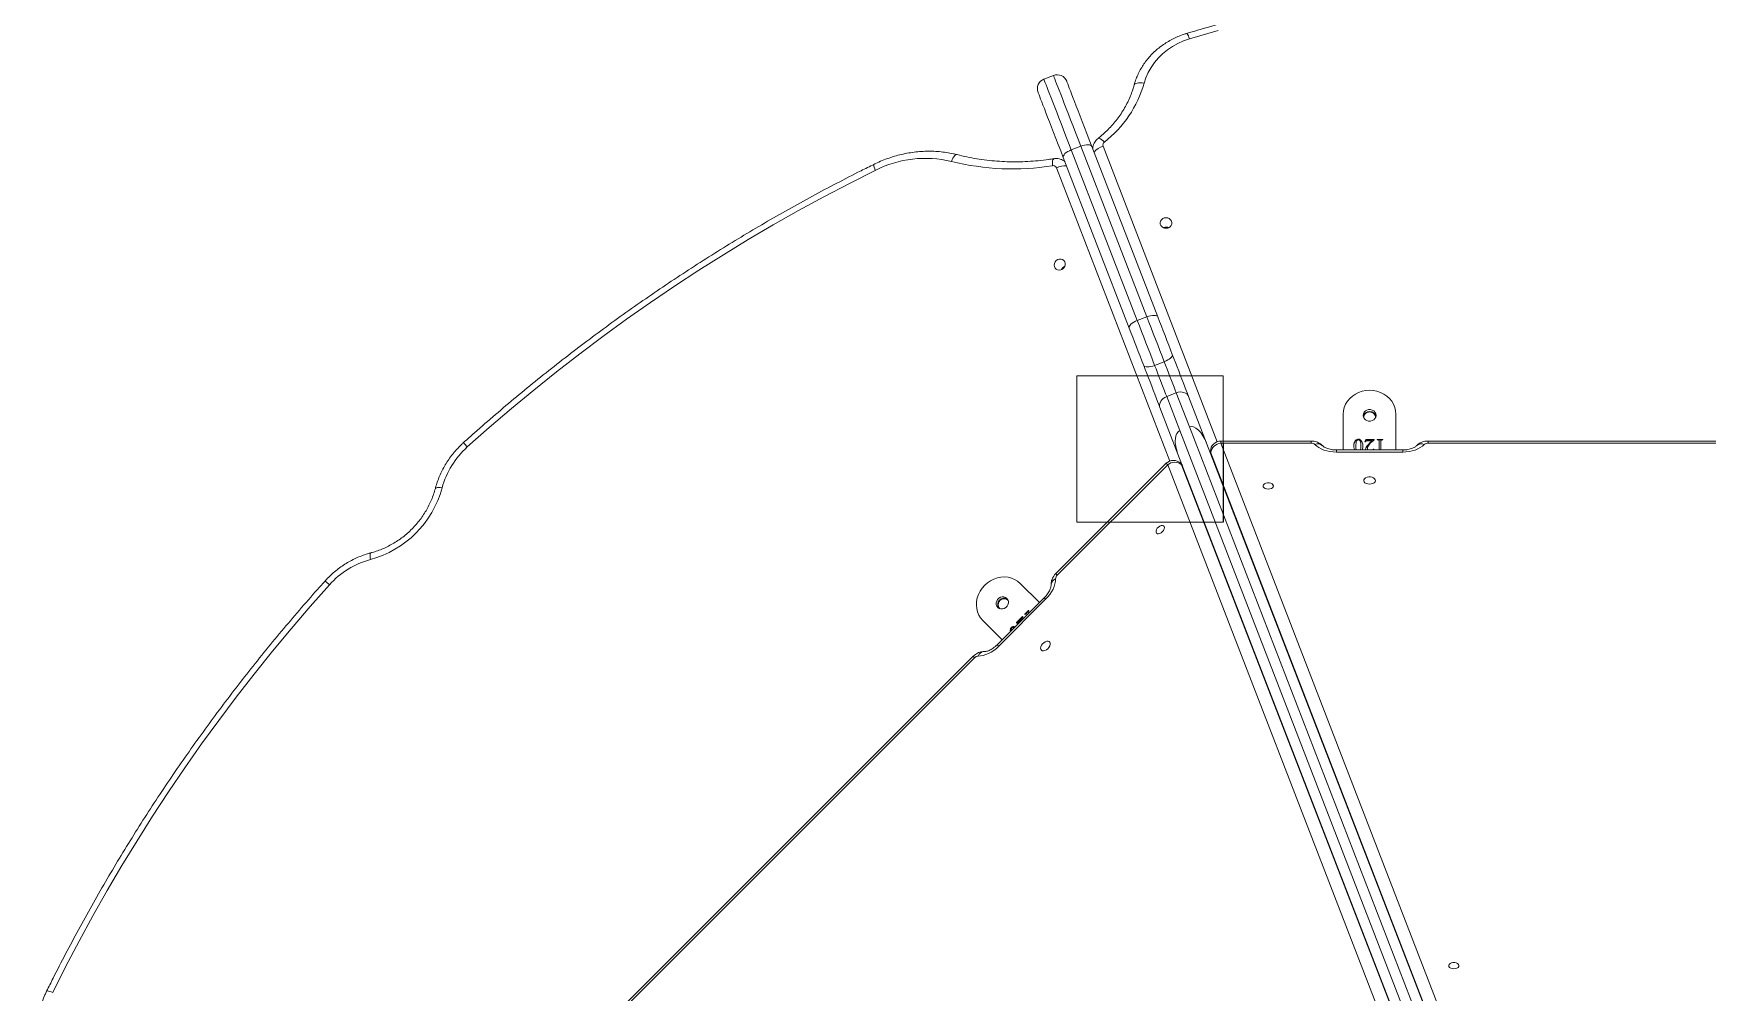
# Model space of a CAD drawing. Header units: millimetres. Extents: x -8092 to 6423, y -6886 to 5604.
# Drawn here: x -1234 to -89, y 590 to 1247 of the extents above; entities that cross this region are included whole.
import ezdxf

# ---------------------------------------------------------------- set-up
doc = ezdxf.new("R2010")
doc.units = ezdxf.units.MM
doc.layers.add('DIKOM_ОБЪЕКТ', color=7, linetype='Continuous')

msp = doc.modelspace()

# ---------------------------------------------------------------- linework, layer by layer
at = {"layer": 'DIKOM_ОБЪЕКТ', "color": 7, "linetype": 'Continuous', "lineweight": 15}
for p, q in [((-536.379, 1217.89), (-542.908, 1215.366)), ((-524.19, 1166.948), (-517.661, 1169.472)), ((-472.525, 1052.716), (-517.661, 1169.472)), ((-510.105, 1169.34), (-464.969, 1052.585)), ((-502.405, 1169.383), (-424.44, 967.264)), ((-484.556, 1045.013), (-529.693, 1161.768)), ((-524.19, 1166.948), (-479.054, 1050.192)), ((-456.836, 954.021), (-534.276, 1154.597)), ((-479.054, 1050.192), (-472.525, 1052.716)), ((-467.181, 1019.482), (-460.652, 1022.006)), ((-520.405, 1012.232), (-520.405, 912.232)), ((-420.405, 1012.232), (-520.405, 1012.232)), ((-420.405, 1012.232), (-520.405, 1012.232)), ((-520.405, 1012.232), (-520.405, 912.232)), ((-420.405, 912.232), (-420.405, 1012.232)), ((-420.405, 912.232), (-420.405, 1012.232)), ((-452.408, 1000.681), (-458.937, 998.157)), ((-458.937, 998.157), (-449.933, 974.866)), ((-443.404, 977.39), (-452.408, 1000.681)), ((-443.946, 998.203), (-431.615, 966.308)), ((-451.202, 958.736), (-463.533, 990.631)), ((-338.171, 961.586), (-338.171, 986.163)), ((-302.171, 986.163), (-302.171, 961.586)), ((-449.933, 974.866), (-91.741, 48.321)), ((-85.212, 50.845), (-443.404, 977.39)), ((-431.615, 966.308), (-76.749, 48.368)), ((-360.171, 967.72), (-421.955, 967.72)), ((-421.955, 966.248), (-421.955, 967.72)), ((-360.171, 966.248), (-421.955, 966.248)), ((-421.955, 966.248), (-123.704, 194.754)), ((-420.171, 912.232), (-420.171, 965.912)), ((-360.171, 966.248), (-360.171, 967.72)), ((-329.593, 963.734), (-329.593, 963.95)), ((-327.811, 968.748), (-327.811, 968.963)), ((-326.121, 964.334), (-326.121, 964.549)), ((-325.509, 967.24), (-325.509, 967.455)), ((-323.482, 967.109), (-322.79, 968.838)), ((-323.204, 967.109), (-323.482, 967.109)), ((-323.396, 967.109), (-322.79, 968.623)), ((-322.829, 961.586), (-322.926, 962.042)), ((-322.79, 968.838), (-316.954, 968.838)), ((-322.79, 968.623), (-322.79, 968.838)), ((-322.79, 968.623), (-316.954, 968.623)), ((-322.57, 963.188), (-322.57, 963.403)), ((-321.676, 962.436), (-321.676, 962.651)), ((-318.391, 967.835), (-321.032, 967.835)), ((-320.787, 965.456), (-320.787, 965.671)), ((-318.391, 967.62), (-318.391, 967.835)), ((-317.927, 961.586), (-317.505, 962.195)), ((-317.778, 961.586), (-317.505, 961.98)), ((-317.505, 962.195), (-317.232, 962.195)), ((-317.505, 961.98), (-317.505, 962.195)), ((-317.505, 961.98), (-317.232, 961.98)), ((-317.232, 962.195), (-317.419, 961.586)), ((-316.954, 968.838), (-316.954, 968.593)), ((-314.871, 968.838), (-311.121, 968.838)), ((-314.871, 968.587), (-314.871, 968.838)), ((-314.871, 968.623), (-311.121, 968.623)), ((-313.621, 961.586), (-313.621, 967.209)), ((-312.371, 967.209), (-312.371, 962.32)), ((-312.371, 962.194), (-312.371, 961.978)), ((-312.369, 961.978), (-312.361, 961.586)), ((-311.121, 968.838), (-311.121, 968.587)), ((139.829, 967.72), (-280.171, 967.72)), ((-280.171, 966.248), (-280.171, 967.72)), ((139.829, 966.248), (-280.171, 966.248)), ((-459.257, 952.443), (-534.758, 876.942)), ((-458.245, 951.432), (-533.746, 875.93)), ((-160.299, 180.727), (-458.245, 951.432)), ((-96.336, 40.795), (-451.202, 958.736)), ((-448.795, 951.881), (-449.357, 952.443)), ((-448.187, 950.936), (-448.75, 951.498)), ((-448.75, 951.498), (-149.386, 177.129)), ((-428.955, 960.72), (-428.955, 959.93)), ((-118.435, 156.987), (-428.767, 959.729)), ((-428.767, 959.729), (-428.767, 958.939)), ((-297.491, 961.586), (-342.85, 961.586)), ((-342.85, 960.114), (-342.85, 961.586)), ((-297.491, 960.114), (-342.85, 960.114)), ((-297.491, 960.114), (-297.491, 961.586)), ((-520.405, 912.232), (-420.405, 912.232)), ((-520.405, 912.232), (-420.405, 912.232)), ((-559.236, 870.306), (-546.031, 857.102)), ((-542.722, 860.41), (-574.795, 828.337)), ((-541.71, 859.399), (-573.784, 827.325)), ((-561.61, 843.522), (-557.484, 847.648)), ((-561.456, 843.367), (-557.329, 847.494)), ((-557.484, 847.648), (-557.312, 847.476)), ((-557.312, 847.476), (-557.387, 845.745)), ((-556.011, 849.121), (-553.359, 851.773)), ((-555.834, 848.945), (-556.011, 849.121)), ((-555.856, 848.967), (-553.205, 851.618)), ((-553.359, 851.773), (-553.183, 851.597)), ((-571.487, 831.646), (-584.691, 844.851)), ((-565.095, 839.905), (-565.25, 840.059)), ((-563.281, 839.851), (-563.44, 839.941)), ((-562.533, 840.599), (-562.559, 840.625)), ((-561.012, 842.12), (-561.61, 843.522)), ((-561.456, 843.367), (-561.61, 843.522)), ((-560.95, 842.182), (-561.456, 843.367)), ((-557.794, 845.926), (-559.661, 844.059)), ((-557.835, 845.298), (-557.794, 845.926)), ((-557.639, 845.771), (-557.794, 845.926)), ((-557.658, 845.474), (-557.639, 845.771)), ((-573.784, 827.325), (-574.795, 828.337)), ((-591.327, 820.373), (-888.312, 523.388)), ((-590.315, 819.362), (-887.3, 522.377)), ((-590.315, 819.362), (-591.327, 820.373))]:
    msp.add_line(p, q, dxfattribs=at)
at = {"layer": 'DIKOM_ОБЪЕКТ', "color": 7, "linetype": 'Continuous', "lineweight": 15, "flags": 128}
for points in [[(-423.757, 1248.614), (-443.284, 1242.932)], [(-443.284, 1242.932), (-447.349, 1241.525), (-451.253, 1239.787), (-454.965, 1237.734), (-458.453, 1235.382), (-461.687, 1232.753), (-464.641, 1229.867), (-467.29, 1226.749), (-469.61, 1223.424), (-471.584, 1219.923), (-473.194, 1216.272), (-474.427, 1212.504)], [(-445.294, 1246.622), (-445.118, 1246.577), (-444.844, 1246.288), (-444.51, 1245.755), (-444.128, 1244.997), (-443.715, 1244.044), (-443.284, 1242.932)], [(-542.908, 1215.366), (-542.87, 1215.267), (-542.703, 1214.834), (-542.403, 1214.06), (-541.974, 1212.949), (-541.416, 1211.505), (-540.731, 1209.734), (-539.923, 1207.644), (-538.994, 1205.242), (-537.95, 1202.541), (-536.794, 1199.55), (-535.531, 1196.282), (-534.166, 1192.752), (-532.705, 1188.973), (-531.154, 1184.962), (-529.521, 1180.736), (-527.811, 1176.313), (-526.031, 1171.71), (-524.19, 1166.948)], [(-517.661, 1169.472), (-519.502, 1174.234), (-521.281, 1178.837), (-522.992, 1183.26), (-524.625, 1187.486), (-526.176, 1191.497), (-527.637, 1195.276), (-529.001, 1198.806), (-530.265, 1202.074), (-531.421, 1205.065), (-532.465, 1207.766), (-533.394, 1210.168), (-534.202, 1212.258), (-534.887, 1214.029), (-535.445, 1215.473), (-535.874, 1216.585), (-536.173, 1217.358), (-536.341, 1217.791), (-536.379, 1217.89)], [(-527.326, 1213.885), (-527.321, 1213.872), (-527.22, 1213.611), (-526.991, 1213.019), (-526.634, 1212.096), (-526.152, 1210.848), (-525.546, 1209.28), (-524.818, 1207.399), (-523.973, 1205.213), (-523.014, 1202.733), (-521.946, 1199.968), (-520.772, 1196.932), (-519.498, 1193.637), (-518.131, 1190.099), (-516.675, 1186.334), (-515.137, 1182.357), (-513.525, 1178.187), (-511.845, 1173.841), (-510.105, 1169.34)], [(-529.693, 1161.768), (-531.433, 1166.269), (-533.113, 1170.614), (-534.725, 1174.785), (-536.262, 1178.761), (-537.718, 1182.527), (-539.086, 1186.065), (-540.359, 1189.359), (-541.533, 1192.396), (-542.602, 1195.16), (-543.561, 1197.641), (-544.406, 1199.827), (-545.133, 1201.708), (-545.739, 1203.276), (-546.222, 1204.524), (-546.578, 1205.446), (-546.807, 1206.039), (-546.908, 1206.3), (-546.913, 1206.313)], [(-481.18, 1211.331), (-481.093, 1211.557), (-480.707, 1212.037), (-480.078, 1212.419), (-479.233, 1212.688), (-478.203, 1212.834), (-477.028, 1212.852), (-475.753, 1212.741), (-474.427, 1212.504)], [(-517.661, 1169.472), (-516.368, 1169.913), (-515.084, 1170.236), (-513.861, 1170.427), (-512.744, 1170.479), (-511.776, 1170.39), (-510.995, 1170.165), (-510.431, 1169.81), (-510.105, 1169.34)], [(-505.879, 1174.794), (-505.801, 1174.845), (-505.375, 1174.927), (-504.803, 1174.793), (-504.105, 1174.447), (-503.308, 1173.903), (-502.444, 1173.182), (-501.546, 1172.312)], [(-659.152, 1157.054), (-659.268, 1156.895), (-659.296, 1156.488), (-659.199, 1155.862), (-658.982, 1155.04), (-658.652, 1154.054), (-658.222, 1152.943)], [(-602.269, 1163.679), (-602.729, 1163.695), (-603.313, 1163.472), (-603.924, 1162.997), (-604.538, 1162.287), (-605.13, 1161.37), (-605.68, 1160.281), (-606.164, 1159.062)], [(-536.029, 1160.896), (-536.086, 1160.883), (-536.429, 1160.65), (-536.714, 1160.161), (-536.93, 1159.435), (-537.07, 1158.499), (-537.128, 1157.389), (-537.102, 1156.148)], [(-529.693, 1161.768), (-529.768, 1162.335), (-529.589, 1162.977), (-529.163, 1163.669), (-528.506, 1164.385), (-527.645, 1165.098), (-526.611, 1165.78), (-525.444, 1166.405), (-524.19, 1166.948)], [(-658.222, 1152.943), (-675.876, 1144.053), (-693.401, 1134.867), (-710.794, 1125.386), (-728.047, 1115.615), (-745.156, 1105.556), (-762.115, 1095.212), (-778.918, 1084.587), (-795.562, 1073.684), (-812.039, 1062.506), (-828.346, 1051.057), (-844.477, 1039.341), (-860.427, 1027.361), (-876.19, 1015.121), (-891.763, 1002.624), (-907.14, 989.876), (-922.315, 976.879), (-937.286, 963.638)], [(-459.39, 1120.515), (-460.569, 1120.355), (-461.643, 1119.888), (-462.517, 1119.156), (-463.113, 1118.224), (-463.378, 1117.175), (-463.289, 1116.102), (-462.854, 1115.1), (-462.11, 1114.259), (-461.125, 1113.653), (-459.986, 1113.336), (-458.793, 1113.336), (-457.654, 1113.653), (-456.669, 1114.259), (-455.925, 1115.1), (-455.49, 1116.102), (-455.401, 1117.175), (-455.666, 1118.224), (-456.262, 1119.156), (-457.136, 1119.888), (-458.211, 1120.355), (-459.39, 1120.515)], [(-458.492, 1113.388), (-459.61, 1113.476), (-460.327, 1113.396)], [(-529.262, 1091.327), (-530.138, 1091.951), (-531.186, 1092.268), (-532.316, 1092.25), (-533.425, 1091.899), (-534.415, 1091.246), (-535.2, 1090.348), (-535.707, 1089.286), (-535.894, 1088.155), (-535.743, 1087.053), (-535.267, 1086.08), (-534.509, 1085.322), (-533.536, 1084.847), (-532.435, 1084.695), (-531.303, 1084.882), (-530.241, 1085.39), (-529.344, 1086.174), (-528.69, 1087.164), (-528.339, 1088.274), (-528.321, 1089.403), (-528.639, 1090.451), (-529.262, 1091.327)], [(-472.525, 1052.716), (-471.231, 1053.158), (-469.948, 1053.48), (-468.724, 1053.671), (-467.607, 1053.723), (-466.64, 1053.635), (-465.859, 1053.409), (-465.295, 1053.054), (-464.969, 1052.585)], [(-484.556, 1045.013), (-484.631, 1045.579), (-484.452, 1046.221), (-484.026, 1046.913), (-483.37, 1047.63), (-482.508, 1048.343), (-481.474, 1049.024), (-480.308, 1049.649), (-479.054, 1050.192)], [(-474.662, 1019.42), (-475.862, 1022.522), (-477.097, 1025.718), (-478.356, 1028.974), (-479.626, 1032.258), (-480.893, 1035.537), (-482.146, 1038.778), (-483.371, 1041.947), (-484.556, 1045.013)], [(-479.054, 1050.192), (-477.632, 1046.514), (-476.161, 1042.711), (-474.658, 1038.822), (-473.137, 1034.888), (-471.614, 1030.947), (-470.103, 1027.039), (-468.62, 1023.204), (-467.181, 1019.482)], [(-460.652, 1022.006), (-462.091, 1025.729), (-463.574, 1029.563), (-465.084, 1033.471), (-466.608, 1037.412), (-468.129, 1041.346), (-469.632, 1045.235), (-471.103, 1049.038), (-472.525, 1052.716)], [(-464.969, 1052.585), (-463.784, 1049.519), (-462.559, 1046.35), (-461.306, 1043.11), (-460.038, 1039.831), (-458.769, 1036.546), (-457.51, 1033.29), (-456.274, 1030.095), (-455.075, 1026.992)], [(-474.662, 1019.42), (-474.351, 1018.988), (-473.801, 1018.67), (-473.033, 1018.478), (-472.077, 1018.418), (-470.969, 1018.495), (-469.752, 1018.703), (-468.473, 1019.037), (-467.181, 1019.482)], [(-463.533, 990.631), (-464.297, 992.607), (-465.148, 994.809), (-466.076, 997.209), (-467.068, 999.776), (-468.112, 1002.475), (-469.193, 1005.272), (-470.298, 1008.13), (-471.412, 1011.011), (-472.52, 1013.878), (-473.608, 1016.694), (-474.662, 1019.42)], [(-467.181, 1019.482), (-466.223, 1017.004), (-465.231, 1014.436), (-464.223, 1011.83), (-463.22, 1009.235), (-462.242, 1006.704), (-461.306, 1004.285), (-460.433, 1002.025), (-459.638, 999.969), (-458.937, 998.157)], [(-460.652, 1022.006), (-459.397, 1022.546), (-458.226, 1023.159), (-457.185, 1023.823), (-456.314, 1024.512), (-455.647, 1025.199), (-455.208, 1025.858), (-455.015, 1026.464), (-455.075, 1026.992)], [(-452.408, 1000.681), (-453.109, 1002.493), (-453.904, 1004.549), (-454.777, 1006.809), (-455.712, 1009.228), (-456.691, 1011.759), (-457.694, 1014.354), (-458.702, 1016.96), (-459.694, 1019.528), (-460.652, 1022.006)], [(-455.075, 1026.992), (-454.021, 1024.266), (-452.933, 1021.45), (-451.824, 1018.583), (-450.71, 1015.702), (-449.606, 1012.844), (-448.524, 1010.047), (-447.481, 1007.348), (-446.489, 1004.781), (-445.561, 1002.381), (-444.709, 1000.179), (-443.946, 998.203)], [(-463.533, 990.631), (-463.785, 991.655), (-463.776, 992.737), (-463.507, 993.835), (-462.988, 994.907), (-462.239, 995.912), (-461.289, 996.81), (-460.174, 997.568), (-458.937, 998.157)], [(-452.408, 1000.681), (-451.097, 1001.077), (-449.762, 1001.266), (-448.455, 1001.24), (-447.225, 1001.001), (-446.12, 1000.557), (-445.183, 999.925), (-444.448, 999.131), (-443.946, 998.203)], [(-338.171, 986.163), (-337.988, 988.474), (-337.442, 990.739), (-336.544, 992.911), (-335.313, 994.945), (-333.774, 996.8), (-331.958, 998.439), (-329.902, 999.828), (-327.648, 1000.939), (-325.242, 1001.749), (-322.732, 1002.241), (-320.171, 1002.407), (-317.609, 1002.241), (-315.1, 1001.749), (-312.693, 1000.939), (-310.439, 999.828), (-308.383, 998.439), (-306.567, 996.8), (-305.028, 994.945), (-303.797, 992.911), (-302.9, 990.739), (-302.354, 988.474), (-302.171, 986.163)], [(-315.771, 985.26), (-315.949, 984.141), (-316.469, 983.113), (-317.289, 982.259), (-318.343, 981.648), (-319.545, 981.33), (-320.797, 981.33), (-321.999, 981.648), (-323.052, 982.259), (-323.872, 983.113), (-324.393, 984.141), (-324.571, 985.26), (-324.393, 986.379), (-323.872, 987.407), (-323.052, 988.261), (-321.999, 988.872), (-320.797, 989.19), (-319.545, 989.19), (-318.343, 988.872), (-317.289, 988.261), (-316.469, 987.407), (-315.949, 986.379), (-315.771, 985.26)], [(-342.85, 960.114), (-345.069, 960.204), (-347.25, 960.47), (-349.356, 960.908), (-351.35, 961.512), (-353.199, 962.269), (-354.871, 963.169), (-356.337, 964.194), (-357.573, 965.328)], [(-282.769, 965.328), (-284.004, 964.194), (-285.47, 963.169), (-287.142, 962.269), (-288.991, 961.512), (-290.986, 960.908), (-293.091, 960.47), (-295.272, 960.204), (-297.491, 960.114)], [(-458.245, 951.432), (-458.754, 951.941), (-459.093, 952.279), (-459.247, 952.434), (-459.257, 952.443)], [(-448.75, 951.498), (-449.262, 952.342), (-449.357, 952.443)], [(-448.375, 951.422), (-448.544, 951.617), (-448.795, 951.881)], [(-448.187, 950.936), (-448.699, 951.78), (-448.795, 951.881)], [(-428.767, 959.729), (-428.955, 960.688), (-428.955, 960.72)], [(-428.955, 959.93), (-428.948, 959.608), (-428.933, 959.37)], [(-428.767, 958.939), (-428.955, 959.899), (-428.955, 959.93)], [(-389.447, 934.771), (-388.311, 934.887), (-387.297, 935.224), (-386.517, 935.744), (-386.054, 936.391), (-385.959, 937.095), (-386.242, 937.78), (-386.872, 938.372), (-387.781, 938.806), (-388.871, 939.036), (-390.023, 939.036), (-391.113, 938.806), (-392.022, 938.372), (-392.652, 937.78), (-392.935, 937.095), (-392.84, 936.391), (-392.377, 935.744), (-391.597, 935.224), (-390.584, 934.887), (-389.447, 934.771)], [(-320.171, 938.255), (-318.992, 938.364), (-317.918, 938.681), (-317.043, 939.178), (-316.447, 939.812), (-316.182, 940.525), (-316.271, 941.254), (-316.707, 941.935), (-317.45, 942.507), (-318.435, 942.919), (-319.575, 943.134), (-320.767, 943.134), (-321.906, 942.919), (-322.891, 942.507), (-323.635, 941.935), (-324.071, 941.254), (-324.16, 940.525), (-323.894, 939.812), (-323.298, 939.178), (-322.424, 938.681), (-321.35, 938.364), (-320.171, 938.255)], [(-959.136, 935.262), (-959.134, 935.269), (-958.915, 935.548), (-958.443, 935.747), (-957.739, 935.859), (-956.828, 935.88), (-955.745, 935.808), (-954.533, 935.647)], [(-465.929, 907.065), (-466.225, 906.126), (-466.211, 905.288), (-465.889, 904.643), (-465.293, 904.26), (-464.488, 904.182), (-463.561, 904.415), (-462.613, 904.936), (-461.746, 905.688), (-461.055, 906.589), (-460.614, 907.542), (-460.471, 908.443), (-460.641, 909.194), (-461.107, 909.715), (-461.817, 909.949), (-462.695, 909.87), (-463.645, 909.488), (-464.565, 908.843), (-465.355, 908.005), (-465.929, 907.065)], [(-1003.2, 891.197), (-1003.207, 891.196), (-1003.486, 890.976), (-1003.685, 890.505), (-1003.797, 889.801), (-1003.818, 888.89), (-1003.746, 887.807), (-1003.585, 886.595)], [(-584.691, 844.851), (-586.19, 846.609), (-587.4, 848.59), (-588.295, 850.755), (-588.858, 853.058), (-589.077, 855.453), (-588.947, 857.892), (-588.472, 860.324), (-587.66, 862.701), (-586.53, 864.973), (-585.102, 867.094), (-583.407, 869.022), (-581.479, 870.717), (-579.358, 872.145), (-577.086, 873.276), (-574.709, 874.087), (-572.277, 874.562), (-569.838, 874.692), (-567.443, 874.473), (-565.14, 873.91), (-562.975, 873.015), (-560.994, 871.806), (-559.236, 870.306)], [(-534.941, 873.45), (-535.023, 871.785), (-535.343, 870.032), (-535.897, 868.221), (-536.675, 866.385), (-537.664, 864.553), (-538.847, 862.758), (-540.203, 861.03), (-541.71, 859.399)], [(-533.746, 875.93), (-534.256, 876.439), (-534.594, 876.778), (-534.749, 876.932), (-534.758, 876.942)], [(-1031.576, 869.347), (-1044.817, 854.377), (-1057.814, 839.201), (-1070.563, 823.825), (-1083.059, 808.252), (-1095.299, 792.488), (-1107.279, 776.539), (-1118.996, 760.408), (-1130.445, 744.101), (-1141.622, 727.623), (-1152.525, 710.98), (-1163.15, 694.176), (-1173.494, 677.217), (-1183.553, 660.108), (-1193.324, 642.855), (-1202.805, 625.463), (-1211.991, 607.937), (-1220.881, 590.283)], [(-568.216, 860.054), (-567.554, 859.14), (-567.198, 858.048), (-567.176, 856.866), (-567.491, 855.691), (-568.116, 854.617), (-569.002, 853.731), (-570.076, 853.106), (-571.251, 852.791), (-572.433, 852.813), (-573.525, 853.169), (-574.439, 853.832), (-575.101, 854.746), (-575.457, 855.838), (-575.479, 857.019), (-575.165, 858.195), (-574.539, 859.269), (-573.654, 860.154), (-572.58, 860.78), (-571.404, 861.094), (-570.223, 861.073), (-569.131, 860.716), (-568.216, 860.054)], [(-567.319, 858.56), (-567.571, 858.843), (-568.446, 859.467), (-569.495, 859.784), (-570.624, 859.766), (-571.733, 859.415), (-572.724, 858.762), (-573.508, 857.864), (-574.016, 856.802), (-574.202, 855.671), (-574.051, 854.569), (-573.575, 853.596), (-572.945, 852.934)], [(-541.71, 859.399), (-542.219, 859.908), (-542.558, 860.247), (-542.712, 860.401), (-542.722, 860.41)], [(-573.784, 827.325), (-575.415, 825.818), (-577.143, 824.462), (-578.938, 823.279), (-580.77, 822.29), (-582.606, 821.512), (-584.417, 820.958), (-586.17, 820.638), (-587.835, 820.556)], [(-538.915, 827.461), (-538.594, 828.436), (-538.562, 829.324), (-538.822, 830.047), (-539.35, 830.54), (-540.1, 830.759), (-541.006, 830.685), (-541.986, 830.325), (-542.953, 829.711), (-543.823, 828.896), (-544.516, 827.954), (-544.973, 826.968), (-545.152, 826.026), (-545.036, 825.212), (-544.638, 824.597), (-543.991, 824.237), (-543.154, 824.164), (-542.201, 824.383), (-541.216, 824.876), (-540.287, 825.598), (-539.497, 826.487), (-538.915, 827.461)], [(-262.544, 606.508), (-261.408, 606.624), (-260.394, 606.961), (-259.614, 607.481), (-259.151, 608.128), (-259.056, 608.832), (-259.339, 609.517), (-259.969, 610.109), (-260.878, 610.543), (-261.968, 610.773), (-263.12, 610.773), (-264.21, 610.543), (-265.119, 610.109), (-265.749, 609.517), (-266.032, 608.832), (-265.937, 608.128), (-265.474, 607.481), (-264.694, 606.961), (-263.68, 606.624), (-262.544, 606.508)], [(-1224.992, 591.214), (-1224.833, 591.33), (-1224.426, 591.357), (-1223.8, 591.261), (-1222.978, 591.043), (-1221.993, 590.713), (-1220.881, 590.283)]]:
    msp.add_lwpolyline(points, dxfattribs=at)
at = {"layer": 'DIKOM_ОБЪЕКТ', "color": 7, "linetype": 'Continuous', "lineweight": 15}
for centre, radius, start, end in [((-540.384, 1208.837), 7, 111.135989, 201.135989), ((-533.855, 1211.361), 7, 21.135989, 111.135989), ((-548.936, 1233.533), 77.421, 307.742836, 344.239165), ((-499.367, 1157.709), 12.063, 104.588553, 139.992898), ((-500.022, 1170.274), 2.545, 126.793549, 200.501304), ((-623.896, 1085.425), 75.742, 76.460844, 116.948431), ((-564.568, 1325.063), 171.133, 255.932339, 279.235576), ((-536.631, 1153.657), 2.535, 21.74693, 100.707502), ((-528.274, 1143.033), 13.029, 86.495268, 117.432277), ((-459.39, 1109.688), 4.368, 65.889265, 114.110735), ((-526.882, 1083.289), 4.398, 113.201865, 156.796656), ((-526.338, 1082.744), 4.87, 120.418095, 149.563183), ((-320.171, 983.549), 4.47, 13.777491, 166.222509), ((-320.396, 983.826), 3.758, 86.557468, 184.138685), ((-319.945, 983.826), 3.758, 355.861582, 93.44248), ((-898.949, 920.706), 57.558, 131.763964, 164.954384), ((-915.978, 983.811), 29.342, 215.726236, 223.43252), ((-421.955, 960.72), 7, 90, 180), ((-421.351, 958.799), 7.473, 94.637353, 172.853415), ((-359.994, 962.619), 3.634, 48.213958, 92.782532), ((-355.569, 961.145), 4.639, 48.610609, 115.599457), ((-284.773, 961.144), 4.64, 64.403377, 131.322358), ((-280.347, 962.619), 3.634, 87.21642, 131.78709), ((-454.307, 947.494), 7, 45, 135), ((-453.455, 945.517), 7.611, 51.806308, 128.998605), ((-1021.712, 953.774), 69.581, 285.100254, 344.899746), ((-988.644, 831.01), 57.558, 105.045616, 138.236036), ((-1051.749, 848.039), 29.342, 46.56748, 54.273764), ((-533.308, 869.036), 4.707, 110.298842, 175.717527), ((-531.288, 873.218), 3.66, 132.195155, 176.363863), ((-570.091, 855.707), 4.474, 59.122924, 210.877076), ((-587.603, 816.903), 3.661, 93.637825, 137.804275), ((-583.451, 818.962), 4.665, 93.891869, 160.023955)]:
    msp.add_arc(centre, radius, start, end, dxfattribs=at)
for centre, start_param, end_param in [((-444.673, 961.26), 0, 1.57079633), ((-438.144, 963.784), 4.71238898, 6.28318531)]:
    msp.add_ellipse(centre, major_axis=(-5.26, 13.606), ratio=0.47985696, start_param=start_param, end_param=end_param, dxfattribs=at)
for points, knots in [([(304.952, 1246.622), (301.711, 1247.585), (292.327, 1250.372), (276.725, 1254.776), (258.12, 1259.744), (239.425, 1264.434), (220.649, 1268.85), (201.796, 1272.988), (182.871, 1276.849), (163.878, 1280.431), (144.824, 1283.734), (125.712, 1286.755), (106.548, 1289.495), (87.338, 1291.953), (68.086, 1294.128), (48.797, 1296.02), (29.476, 1297.627), (10.129, 1298.951), (-9.239, 1299.989), (-28.623, 1300.743), (-48.019, 1301.211), (-67.42, 1301.394), (-86.822, 1301.292), (-106.22, 1300.905), (-125.608, 1300.232), (-144.981, 1299.274), (-164.335, 1298.031), (-183.664, 1296.504), (-202.962, 1294.693), (-222.225, 1292.598), (-241.448, 1290.221), (-260.626, 1287.56), (-279.753, 1284.619), (-298.825, 1281.396), (-317.835, 1277.893), (-336.78, 1274.111), (-355.655, 1270.051), (-374.454, 1265.714), (-393.172, 1261.102), (-411.803, 1256.21), (-429.18, 1251.387), (-440.31, 1248.096), (-445.293, 1246.622)], [0, 0, 0, 0, 0.013408523, 0.038828113, 0.064247999, 0.089667979, 0.115088003, 0.140508133, 0.165928368, 0.191348687, 0.216769052, 0.242189483, 0.267609968, 0.293030507, 0.318451098, 0.34387174, 0.369292425, 0.394713138, 0.42013388, 0.445554638, 0.470975433, 0.496396238, 0.521817056, 0.547237878, 0.572658713, 0.598079532, 0.623500354, 0.648921153, 0.674341961, 0.699762725, 0.72518346, 0.750604185, 0.776024863, 0.801445529, 0.826866106, 0.852286674, 0.877707145, 0.903127576, 0.928547933, 0.953968243, 0.979388476, 1, 1, 1, 1]), ([(-445.293, 1246.622), (-446.023, 1246.394), (-448.067, 1245.755), (-451.34, 1244.488), (-455.055, 1242.749), (-458.613, 1240.751), (-461.994, 1238.51), (-465.178, 1236.039), (-468.145, 1233.352), (-470.879, 1230.465), (-473.362, 1227.396), (-475.58, 1224.163), (-477.522, 1220.786), (-479.171, 1217.283), (-480.373, 1214.118), (-480.955, 1212.11), (-481.18, 1211.33)], [0, 0, 0, 0, 0.04226485, 0.11842352, 0.19458379, 0.27070509, 0.34677572, 0.42278491, 0.49871982, 0.57456594, 0.65031461, 0.72595659, 0.80148272, 0.87689536, 0.95219538, 1, 1, 1, 1]), ([(-481.18, 1211.33), (-481.386, 1210.606), (-482.002, 1208.435), (-483.255, 1204.871), (-485.041, 1200.683), (-487.123, 1196.604), (-489.486, 1192.652), (-492.123, 1188.841), (-495.021, 1185.186), (-498.169, 1181.702), (-501.496, 1178.462), (-504.115, 1176.198), (-505.587, 1175.027), (-505.88, 1174.793)], [0, 0, 0, 0, 0.051864077, 0.15550573, 0.259094387, 0.362587511, 0.465978149, 0.56925925, 0.672434759, 0.775506587, 0.878479803, 0.975812581, 1, 1, 1, 1]), ([(-505.88, 1174.793), (-506.297, 1174.43), (-507.167, 1173.673), (-508.21, 1172.257), (-508.993, 1170.654), (-509.445, 1169.151), (-509.498, 1168.192), (-509.518, 1167.821)], [0, 0, 0, 0, 0.20365724, 0.42501633, 0.64485751, 0.8624867, 1, 1, 1, 1]), ([(-659.152, 1157.054), (-662.099, 1155.591), (-670.631, 1151.355), (-684.663, 1144.144), (-701.208, 1135.334), (-717.63, 1126.26), (-733.927, 1116.929), (-750.094, 1107.341), (-766.126, 1097.501), (-782.02, 1087.41), (-797.769, 1077.071), (-813.371, 1066.488), (-828.821, 1055.663), (-844.113, 1044.6), (-859.246, 1033.301), (-874.213, 1021.769), (-889.011, 1010.008), (-903.636, 998.022), (-918.081, 985.81), (-930.117, 975.337), (-937.308, 968.905), (-939.798, 966.677)], [0, 0, 0, 0, 0.02921438, 0.08459203, 0.13997031, 0.19534889, 0.2507276, 0.30610645, 0.36148569, 0.41686501, 0.47224454, 0.52762421, 0.58300415, 0.63838444, 0.69376456, 0.74914494, 0.80452529, 0.85990595, 0.91528656, 0.97066734, 1, 1, 1, 1]), ([(-602.268, 1163.679), (-603.128, 1163.888), (-605.547, 1164.478), (-609.599, 1165.214), (-614.431, 1165.797), (-619.32, 1166.074), (-624.247, 1166.05), (-629.193, 1165.723), (-634.14, 1165.094), (-639.07, 1164.167), (-643.963, 1162.943), (-648.803, 1161.429), (-653.486, 1159.658), (-656.92, 1158.142), (-658.764, 1157.243), (-659.152, 1157.054)], [0, 0, 0, 0, 0.04673386, 0.13154708, 0.21640717, 0.30133529, 0.38633109, 0.47139077, 0.55651058, 0.64168663, 0.72691403, 0.81218653, 0.89749992, 0.97842468, 1, 1, 1, 1]), ([(-536.028, 1160.896), (-537.251, 1160.71), (-540.838, 1160.167), (-546.794, 1159.489), (-553.886, 1158.964), (-560.961, 1158.741), (-568.005, 1158.815), (-575.008, 1159.189), (-581.957, 1159.859), (-588.837, 1160.831), (-595.623, 1162.074), (-600.06, 1163.145), (-602.268, 1163.679)], [0, 0, 0, 0, 0.05438803, 0.15947425, 0.26457698, 0.3697026, 0.47485327, 0.58003086, 0.6852379, 0.79047464, 0.89574344, 1, 1, 1, 1]), ([(-528.638, 1159.04), (-528.651, 1159.052), (-529.084, 1159.452), (-530.121, 1160.013), (-531.698, 1160.67), (-533.383, 1161.002), (-534.842, 1161.049), (-535.718, 1160.936), (-536.028, 1160.896)], [0, 0, 0, 0, 0.00683184, 0.22636907, 0.44460801, 0.66235246, 0.88041845, 1, 1, 1, 1]), ([(-939.798, 966.677), (-940.389, 966.134), (-942.052, 964.606), (-944.632, 961.926), (-947.459, 958.592), (-950.052, 955.08), (-952.401, 951.411), (-954.491, 947.605), (-956.312, 943.681), (-957.825, 939.733), (-958.699, 936.906), (-959.09, 935.433), (-959.136, 935.261)], [0, 0, 0, 0, 0.06388915, 0.179867311, 0.295876719, 0.411892579, 0.527906856, 0.643909555, 0.759889762, 0.875834422, 0.985479932, 1, 1, 1, 1]), ([(-352.475, 964.598), (-352.869, 964.974), (-353.632, 965.703), (-354.996, 966.533), (-356.476, 967.166), (-358.105, 967.58), (-359.362, 967.713), (-360.055, 967.719), (-360.171, 967.72)], [0, 0, 0, 0, 0.19280675, 0.37338985, 0.56208323, 0.7589891, 0.9596704, 1, 1, 1, 1]), ([(-342.85, 961.586), (-343.153, 961.59), (-344.059, 961.602), (-345.549, 961.739), (-347.243, 962.043), (-348.783, 962.475), (-350.117, 963), (-351.197, 963.572), (-352.01, 964.14), (-352.322, 964.447), (-352.475, 964.598)], [0, 0, 0, 0, 0.06953102, 0.20781284, 0.34533084, 0.48123397, 0.61495609, 0.74629843, 0.87567291, 1, 1, 1, 1]), ([(-330.982, 964.253), (-330.961, 964.76), (-330.918, 965.772), (-330.426, 967.235), (-329.613, 968.302), (-328.646, 968.851), (-328.089, 968.926), (-327.811, 968.963)], [0, 0, 0, 0, 0.25079213, 0.50111564, 0.75006981, 0.87527466, 1, 1, 1, 1]), ([(-330.982, 964.038), (-330.961, 964.544), (-330.918, 965.556), (-330.426, 967.02), (-329.613, 968.087), (-328.646, 968.636), (-328.089, 968.711), (-327.811, 968.748)], [0, 0, 0, 0, 0.25079497, 0.5011067, 0.75006368, 0.87526996, 1, 1, 1, 1]), ([(-330.294, 961.586), (-330.491, 961.926), (-330.97, 962.756), (-330.978, 963.698), (-330.982, 964.253)], [0, 0, 0, 0, 0.410348878, 1, 1, 1, 1]), ([(-329.263, 967.181), (-329.379, 966.582), (-329.586, 965.513), (-329.591, 964.428), (-329.593, 963.95)], [0, 0, 0, 0, 0.55968692, 1, 1, 1, 1]), ([(-329.593, 963.95), (-329.587, 963.461), (-329.576, 962.663), (-329.376, 961.887), (-329.299, 961.586)], [0, 0, 0, 0, 0.61181015, 1, 1, 1, 1]), ([(-329.593, 963.734), (-329.589, 963.246), (-329.583, 962.521), (-329.405, 961.816), (-329.347, 961.586)], [0, 0, 0, 0, 0.6738919, 1, 1, 1, 1]), ([(-327.831, 968.587), (-328.038, 968.543), (-328.454, 968.455), (-329.006, 967.944), (-329.165, 967.471), (-329.263, 967.181)], [0, 0, 0, 0, 0.27841575, 0.55875129, 1, 1, 1, 1]), ([(-326.616, 967.594), (-326.751, 967.869), (-326.94, 968.252), (-327.444, 968.552), (-327.702, 968.575), (-327.831, 968.587)], [0, 0, 0, 0, 0.55895149, 0.77945265, 1, 1, 1, 1]), ([(-327.811, 968.963), (-327.531, 968.935), (-326.971, 968.878), (-326.129, 968.34), (-325.744, 967.791), (-325.509, 967.455)], [0, 0, 0, 0, 0.27971182, 0.55974677, 1, 1, 1, 1]), ([(-327.811, 968.748), (-327.531, 968.719), (-326.971, 968.662), (-326.129, 968.125), (-325.744, 967.576), (-325.509, 967.24)], [0, 0, 0, 0, 0.27971182, 0.55974677, 1, 1, 1, 1]), ([(-326.121, 964.549), (-326.132, 965.129), (-326.153, 966.165), (-326.474, 967.158), (-326.616, 967.594)], [0, 0, 0, 0, 0.560214732, 1, 1, 1, 1]), ([(-326.445, 961.586), (-326.367, 961.955), (-326.161, 962.933), (-326.136, 963.929), (-326.121, 964.549)], [0, 0, 0, 0, 0.37765831, 1, 1, 1, 1]), ([(-326.405, 961.586), (-326.343, 961.884), (-326.155, 962.79), (-326.134, 963.713), (-326.121, 964.334)], [0, 0, 0, 0, 0.32845597, 1, 1, 1, 1]), ([(-325.509, 967.455), (-325.249, 966.906), (-324.786, 965.925), (-324.748, 964.861), (-324.732, 964.392)], [0, 0, 0, 0, 0.55931009, 1, 1, 1, 1]), ([(-325.509, 967.24), (-325.249, 966.691), (-324.786, 965.709), (-324.748, 964.646), (-324.732, 964.177)], [0, 0, 0, 0, 0.55927885, 1, 1, 1, 1]), ([(-324.732, 964.392), (-324.755, 963.951), (-324.8, 963.07), (-325.02, 962.107), (-325.296, 961.653), (-325.337, 961.586)], [0, 0, 0, 0, 0.46076825, 0.92103456, 1, 1, 1, 1]), ([(-321.032, 967.835), (-321.499, 967.851), (-322.149, 967.872), (-322.897, 967.516), (-323.102, 967.244), (-323.204, 967.109)], [0, 0, 0, 0, 0.56027126, 0.77996177, 1, 1, 1, 1]), ([(-322.926, 962.042), (-322.905, 962.306), (-322.867, 962.778), (-322.661, 963.212), (-322.57, 963.403)], [0, 0, 0, 0, 0.559670141, 1, 1, 1, 1]), ([(-322.926, 961.827), (-322.905, 962.091), (-322.867, 962.563), (-322.661, 962.997), (-322.57, 963.188)], [0, 0, 0, 0, 0.55970469, 1, 1, 1, 1]), ([(-322.57, 963.403), (-322.288, 963.86), (-321.785, 964.675), (-321.092, 965.367), (-320.787, 965.671)], [0, 0, 0, 0, 0.55965612, 1, 1, 1, 1]), ([(-322.57, 963.188), (-322.288, 963.644), (-321.785, 964.459), (-321.092, 965.151), (-320.787, 965.456)], [0, 0, 0, 0, 0.559648452, 1, 1, 1, 1]), ([(-321.676, 962.436), (-321.68, 962.145), (-321.684, 961.837), (-321.499, 961.599), (-321.489, 961.586)], [0, 0, 0, 0, 0.94620697, 1, 1, 1, 1]), ([(-316.954, 968.593), (-318.081, 967.641), (-319.65, 966.316), (-321.339, 964.283), (-321.564, 963.194), (-321.676, 962.651)], [0, 0, 0, 0, 0.56105724, 0.78126157, 1, 1, 1, 1]), ([(-321.676, 962.651), (-321.667, 962.365), (-321.654, 961.971), (-321.395, 961.668), (-321.325, 961.586)], [0, 0, 0, 0, 0.72771812, 1, 1, 1, 1]), ([(-320.787, 965.671), (-320.347, 966.082), (-319.561, 966.815), (-318.748, 967.524), (-318.391, 967.835)], [0, 0, 0, 0, 0.56003338, 1, 1, 1, 1]), ([(-320.787, 965.456), (-320.347, 965.866), (-319.561, 966.6), (-318.748, 967.308), (-318.391, 967.62)], [0, 0, 0, 0, 0.56001887, 1, 1, 1, 1]), ([(-313.621, 967.209), (-313.626, 967.437), (-313.632, 967.755), (-313.661, 968.167), (-313.869, 968.473), (-314.346, 968.573), (-314.695, 968.582), (-314.871, 968.587)], [0, 0, 0, 0, 0.31516546, 0.4388607, 0.56107502, 0.77893199, 1, 1, 1, 1]), ([(-312.371, 962.32), (-312.376, 962.098), (-312.382, 961.853), (-312.354, 961.609), (-312.351, 961.586)], [0, 0, 0, 0, 0.90567, 1, 1, 1, 1]), ([(-311.121, 968.587), (-311.378, 968.589), (-311.735, 968.591), (-312.16, 968.414), (-312.382, 968.094), (-312.359, 967.669), (-312.367, 967.349), (-312.371, 967.209)], [0, 0, 0, 0, 0.3141181, 0.4366697, 0.55891074, 0.80575201, 1, 1, 1, 1]), ([(-287.866, 964.598), (-287.944, 964.519), (-288.169, 964.29), (-288.749, 963.83), (-289.696, 963.26), (-290.896, 962.717), (-292.314, 962.243), (-293.912, 961.879), (-295.657, 961.634), (-296.872, 961.602), (-297.491, 961.586)], [0, 0, 0, 0, 0.06770573, 0.19630673, 0.32491157, 0.45477701, 0.58694993, 0.72153395, 0.85810592, 1, 1, 1, 1]), ([(-280.171, 967.72), (-280.581, 967.707), (-281.613, 967.676), (-283.193, 967.371), (-284.833, 966.791), (-286.274, 965.994), (-287.259, 965.219), (-287.747, 964.72), (-287.866, 964.598)], [0, 0, 0, 0, 0.14259858, 0.35893724, 0.55820762, 0.75240307, 0.93946644, 1, 1, 1, 1]), ([(-959.136, 935.261), (-959.317, 934.603), (-959.857, 932.633), (-960.968, 929.388), (-962.563, 925.568), (-964.428, 921.844), (-966.549, 918.238), (-968.915, 914.768), (-971.513, 911.455), (-974.328, 908.316), (-977.344, 905.369), (-980.546, 902.631), (-983.914, 900.115), (-987.43, 897.837), (-991.074, 895.807), (-994.827, 894.038), (-998.601, 892.566), (-1001.408, 891.678), (-1002.925, 891.271), (-1003.199, 891.198)], [0, 0, 0, 0, 0.03211543, 0.09610357, 0.1600699, 0.22399236, 0.28787966, 0.35173803, 0.41557418, 0.47939233, 0.54319991, 0.60699942, 0.67079476, 0.73459214, 0.79839531, 0.86221156, 0.92604765, 0.98664015, 1, 1, 1, 1]), ([(-1003.199, 891.198), (-1003.958, 890.989), (-1006.087, 890.402), (-1009.536, 889.209), (-1013.505, 887.539), (-1017.368, 885.592), (-1021.106, 883.382), (-1024.698, 880.918), (-1028.127, 878.215), (-1031.316, 875.338), (-1033.433, 873.168), (-1034.487, 872.002), (-1034.615, 871.86)], [0, 0, 0, 0, 0.0640981, 0.17973209, 0.29542609, 0.41119697, 0.52703258, 0.6429203, 0.75885152, 0.87481894, 0.98471759, 1, 1, 1, 1]), ([(-1034.615, 871.86), (-1036.834, 869.38), (-1043.257, 862.199), (-1053.722, 850.174), (-1065.934, 835.729), (-1077.921, 821.104), (-1089.682, 806.307), (-1101.214, 791.34), (-1112.514, 776.208), (-1123.578, 760.915), (-1134.404, 745.466), (-1144.988, 729.864), (-1155.327, 714.114), (-1165.418, 698.221), (-1175.259, 682.189), (-1184.848, 666.022), (-1194.18, 649.725), (-1203.255, 633.303), (-1212.065, 616.758), (-1219.283, 602.715), (-1223.524, 594.171), (-1224.992, 591.214)], [0, 0, 0, 0, 0.02921253, 0.08459303, 0.13997409, 0.19535499, 0.25073584, 0.30611648, 0.36149736, 0.41687798, 0.47225864, 0.5276391, 0.58301937, 0.63839958, 0.69377969, 0.74915947, 0.80453913, 0.85991867, 0.91529797, 0.97067728, 1, 1, 1, 1]), ([(-534.758, 876.942), (-535.037, 876.645), (-535.743, 875.895), (-536.646, 874.567), (-537.398, 872.999), (-537.857, 871.418), (-538.007, 870.187), (-538.002, 869.502), (-538.001, 869.344)], [0, 0, 0, 0, 0.14233664, 0.35983711, 0.56032842, 0.75550135, 0.94366309, 1, 1, 1, 1]), ([(-538.001, 869.344), (-538.001, 869.235), (-538.001, 868.921), (-538.088, 868.195), (-538.357, 867.135), (-538.821, 865.911), (-539.489, 864.58), (-540.359, 863.192), (-541.398, 861.826), (-542.226, 860.909), (-542.676, 860.457), (-542.722, 860.41)], [0, 0, 0, 0, 0.067695533, 0.19520519, 0.322961778, 0.45213372, 0.583772741, 0.717939545, 0.854180852, 0.985143056, 1, 1, 1, 1]), ([(-554.132, 849), (-554.246, 849.11), (-554.426, 849.281), (-554.683, 849.504), (-555.046, 849.573), (-555.453, 849.306), (-555.707, 849.066), (-555.834, 848.945)], [0, 0, 0, 0, 0.24226796, 0.37915335, 0.51437337, 0.75539678, 1, 1, 1, 1]), ([(-553.183, 851.597), (-553.366, 851.416), (-553.62, 851.164), (-553.795, 850.74), (-553.727, 850.357), (-553.463, 850.123), (-553.29, 849.943), (-553.241, 849.891)], [0, 0, 0, 0, 0.34742191, 0.48299906, 0.61821323, 0.89120142, 1, 1, 1, 1]), ([(-565.829, 837.303), (-565.913, 837.727), (-566.048, 838.408), (-565.758, 839.391), (-565.419, 839.837), (-565.25, 840.059)], [0, 0, 0, 0, 0.45109375, 0.72607085, 1, 1, 1, 1]), ([(-565.7, 837.432), (-565.763, 837.762), (-565.874, 838.351), (-565.601, 839.236), (-565.263, 839.682), (-565.095, 839.905)], [0, 0, 0, 0, 0.390326045, 0.695754746, 1, 1, 1, 1]), ([(-564.999, 839.781), (-565.113, 839.603), (-565.344, 839.248), (-565.381, 838.588), (-565.204, 838.218), (-565.111, 838.022)], [0, 0, 0, 0, 0.31864309, 0.63948873, 1, 1, 1, 1]), ([(-565.25, 840.059), (-565.032, 840.237), (-564.595, 840.593), (-563.621, 840.81), (-562.962, 840.695), (-562.559, 840.625)], [0, 0, 0, 0, 0.27970882, 0.559741707, 1, 1, 1, 1]), ([(-565.095, 839.905), (-564.877, 840.082), (-564.441, 840.437), (-563.548, 840.644), (-562.966, 840.546), (-562.641, 840.492)], [0, 0, 0, 0, 0.30568797, 0.61176367, 1, 1, 1, 1]), ([(-563.44, 839.941), (-563.729, 840.038), (-564.133, 840.174), (-564.7, 840.029), (-564.899, 839.863), (-564.999, 839.781)], [0, 0, 0, 0, 0.558918538, 0.77944745, 1, 1, 1, 1]), ([(-559.661, 844.059), (-559.993, 843.74), (-560.454, 843.296), (-560.726, 842.654), (-560.71, 842.455), (-560.708, 842.424)], [0, 0, 0, 0, 0.6833231, 0.95125665, 1, 1, 1, 1]), ([(-574.795, 828.337), (-575.013, 828.125), (-575.664, 827.491), (-576.816, 826.53), (-578.229, 825.542), (-579.623, 824.752), (-580.936, 824.173), (-582.1, 823.807), (-583.079, 823.626), (-583.514, 823.619), (-583.729, 823.616)], [0, 0, 0, 0, 0.06954113, 0.20761451, 0.34490565, 0.48054806, 0.61395039, 0.74487771, 0.87367246, 1, 1, 1, 1]), ([(-583.729, 823.616), (-584.272, 823.6), (-585.324, 823.57), (-586.87, 823.185), (-588.358, 822.579), (-589.798, 821.714), (-590.768, 820.923), (-591.253, 820.446), (-591.327, 820.373)], [0, 0, 0, 0, 0.19345917, 0.37453449, 0.56404092, 0.7620257, 0.96366634, 1, 1, 1, 1]), ([(-1224.992, 591.214), (-1225.396, 590.376), (-1226.542, 587.998), (-1228.217, 583.996), (-1229.925, 579.196), (-1231.341, 574.327), (-1232.464, 569.409), (-1233.288, 564.461), (-1233.812, 559.5), (-1234.032, 554.547), (-1233.947, 549.619), (-1233.56, 544.735), (-1232.881, 540.001), (-1232.171, 536.547), (-1231.709, 534.7), (-1231.617, 534.33)], [0, 0, 0, 0, 0.04647149, 0.13190526, 0.21733881, 0.30274768, 0.38812596, 0.4734674, 0.55876654, 0.64401551, 0.72920959, 0.81434162, 0.8994092, 0.97981547, 1, 1, 1, 1])]:
    msp.add_open_spline(points, degree=3, knots=knots, dxfattribs=at)

doc.saveas('drawing.dxf')
